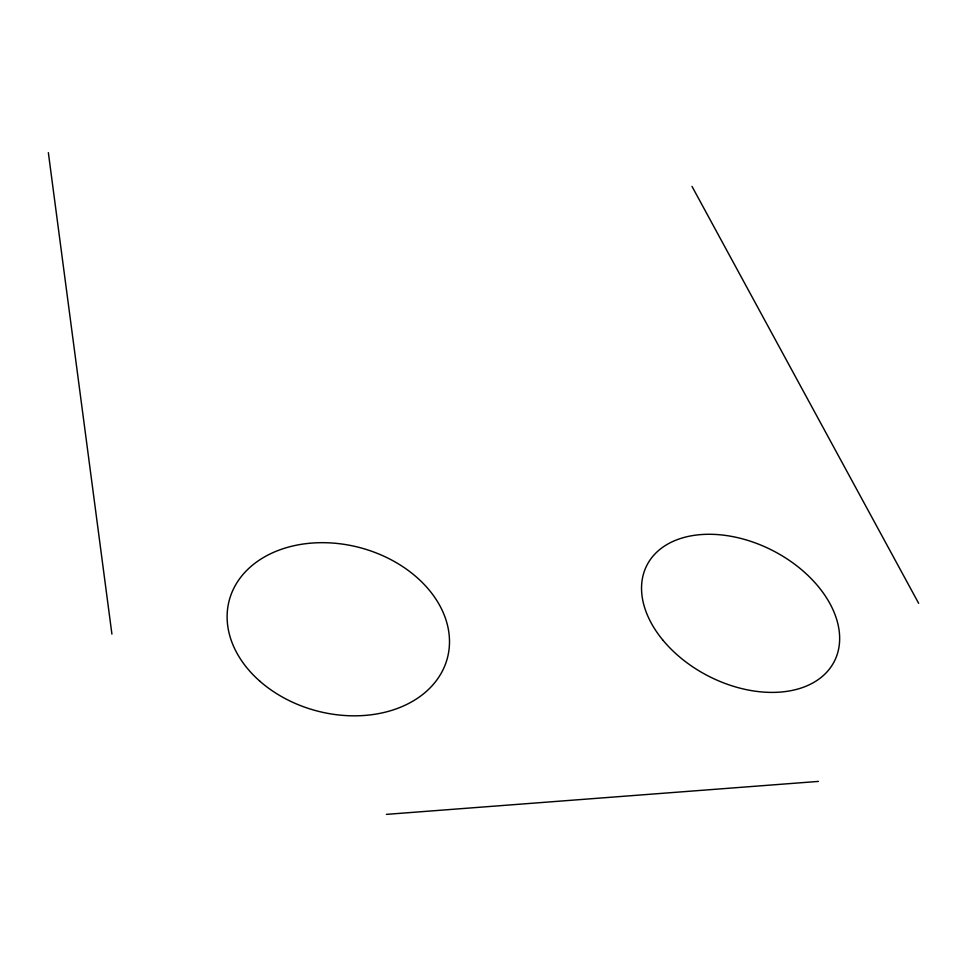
<?xml version="1.0" encoding="UTF-8"?>
<svg xmlns="http://www.w3.org/2000/svg" width="967" height="967" viewBox="0 0 967 967"><rect width="100%" height="100%" fill="white"/><g stroke="black" fill="none" stroke-linecap="round" stroke-linejoin="round"><path stroke-width="1.45" d="M386.401 814.371L818.433 781.409M692.021 186.426L918.65 603.323M48.35 152.629L111.918 634.11M259.93 681.264A112.825 84.443 14.8 0 0 445.799 663.193A112.825 84.443 14.8 0 0 309.174 543.309A112.825 84.443 14.8 0 0 259.93 681.264M663.096 640.384A105.318 70.518 27.2 0 0 832.805 664.111A105.318 70.518 27.2 0 0 725.915 535.476A105.318 70.518 27.2 0 0 663.096 640.384"/></g></svg>
